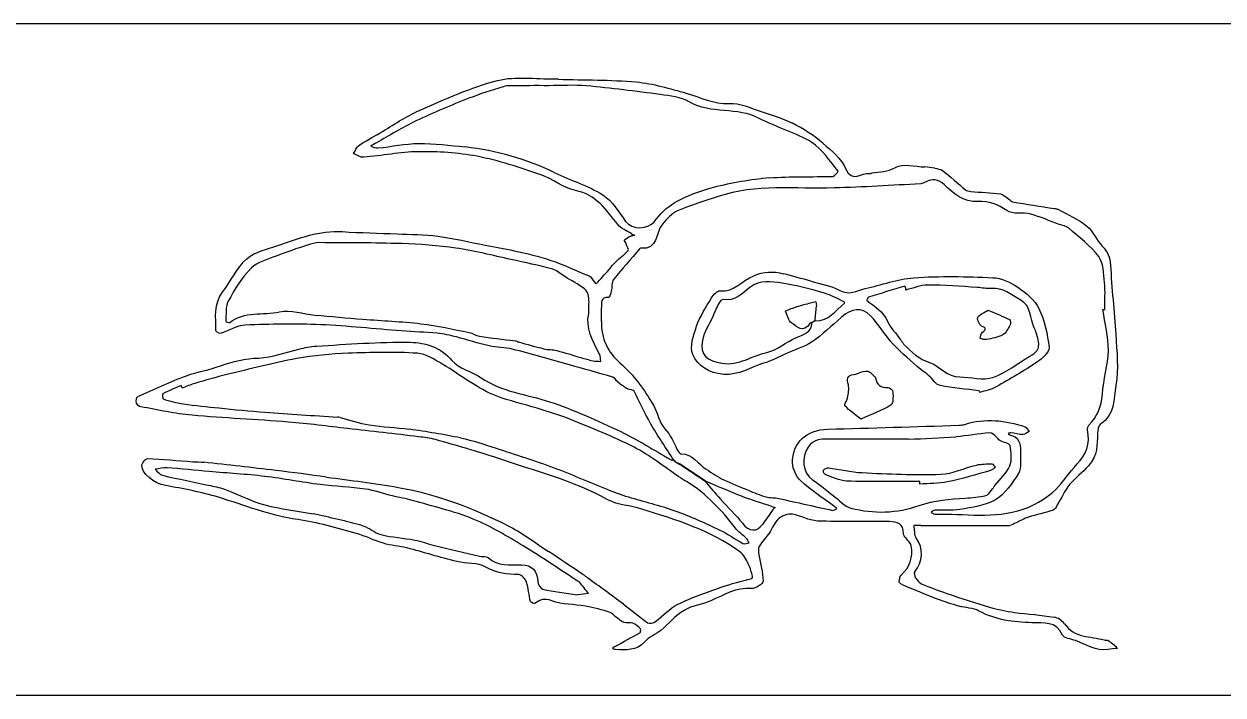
# Model space of a CAD drawing. Extents: x 0 to 482, y -61 to 277.
# Drawn here: x 76.8 to 153.6, y 94 to 137 of the extents above; entities that cross this region are included whole.
import ezdxf

# ---------------------------------------------------------------- set-up
doc = ezdxf.new("R2010")
doc.units = 0
doc.layers.add('weight - sanic', color=7, linetype='CONTINUOUS', lineweight=25, true_color=0x000000)

msp = doc.modelspace()

# ---------------------------------------------------------------- linework, layer by layer
at = {"layer": 'weight - sanic'}
for p, q in [((237.5, 136.973), (2, 136.973)), ((2, 94), (237.5, 94))]:
    msp.add_line(p, q, dxfattribs=at)
at = {"layer": 'weight - sanic', "color": 5, "true_color": 0x0000ff}
for p, q in [((145.904, 118.679), (146.017, 118.695)), ((127.465, 117.994), (127.273, 117.846)), ((86.935, 113.652), (86.862, 113.824)), ((118.528, 108.902), (118.799, 108.764)), ((118.817, 108.785), (118.545, 108.919)), ((120.443, 107.701), (118.817, 108.785))]:
    msp.add_line(p, q, dxfattribs=at)
at = {"layer": 'weight - sanic', "color": 5, "true_color": 0x0000ff, "flags": 128}
for points in [[(110.417, 133.022), (110.416, 133.022)], [(133.284, 119.934), (133.283, 119.935)], [(112.974, 118.412), (112.974, 118.414)], [(138.548, 118.646), (138.547, 118.646)], [(145.902, 118.678), (145.904, 118.679)], [(127.27, 117.85), (127.269, 117.85)], [(127.464, 117.994), (127.465, 117.994)], [(86.936, 113.654), (86.935, 113.652)], [(137.974, 113.485), (137.975, 113.483)], [(130.393, 111.667), (130.393, 111.668)], [(130.915, 110.386), (130.915, 110.385)], [(118.411, 109.055), (118.409, 109.051)], [(134.17, 107.507), (134.167, 107.677), (134.167, 107.678)], [(112.256, 100.41), (112.255, 100.409)]]:
    msp.add_lwpolyline(points, dxfattribs=at)
at = {"layer": 'weight - sanic', "color": 5, "true_color": 0x0000ff}
for centre, radius, start, end in [((107.906, 131.586), 1.433, 89.83472, 107.23566), ((109.581, -253.132), 386.155, 89.87608, 90.24783), ((110.175, 126.39), 7.091, 83.12224, 85.03168), ((103.535, 33.781), 99.661, 81.91928, 84.65437), ((121.207, 121.186), 10.588, 50.30325, 62.98834), ((107.844, 114.696), 16.94, 120.02283, 121.42199), ((103.115, 111.566), 17.639, 64.19914, 83.66516), ((134.27, 123.895), 3.93, 77.38286, 86.61718), ((126.677, 103.824), 23.388, 95.22197, 104.16788), ((123.541, 116.251), 10.572, 104.17561, 118.59052), ((138.025, 122.757), 2.844, 52.74259, 92.4943), ((181.142, 374.357), 252.133, 260.63562, 261.25066), ((116.924, 121.016), 2.686, 117.71239, 128.47101), ((116.216, 124.587), 1.168, 242.97505, 255.06322), ((105.085, 90.618), 33.75, 107.47638, 111.0656), ((116.312, 122.518), 0.0994, 109.02126, 147.55907), ((107.236, 115.744), 7.72, 36.43982, 40.64436), ((-17.282, 238.173), 176.004, 317.96712, 318.36781), ((98.103, 17.778), 106.761, 74.18382, 75.16869), ((176.049, -28.262), 154.493, 106.09598, 107.00086), ((163.871, 128.508), 31.768, 195.20755, 195.65746), ((133.451, 112.965), 13.605, 153.1538, 157.15318), ((131.963, 99.995), 19.694, 104.07992, 106.75599), ((128.711, 112.723), 6.557, 100.51706, 103.57964), ((129.236, 119.121), 0.111, 337.59535, 31.67558), ((114.239, 318.792), 201.338, 264.6402, 265.51641), ((100.629, 118.365), 13.161, 358.08297, 1.91703), ((131.084, 104.904), 14.751, 108.98556, 111.98536), ((97.964, 121.314), 29.687, 353.57737, 355.28886), ((93.695, 63.568), 54.184, 87.77481, 92.88403), ((144.385, 87.412), 34.92, 118.94122, 119.34968), ((102.381, 109.084), 8.127, 74.8624, 83.79279), ((121.806, 163.374), 48.631, 254.08266, 256.07227), ((115.436, 125.341), 10.175, 253.04529, 257.46759), ((100.551, 71.515), 44.331, 104.05026, 106.80496), ((73.005, -26.015), 146.374, 73.52688, 74.6597), ((118.759, 119.019), 6.332, 231.75054, 238.67295), ((145.361, 115.143), 7.571, 192.65026, 193.57662), ((94.003, 163.134), 50.97, 262.11415, 264.68434), ((100.895, 220.758), 108.996, 263.88311, 265.44981), ((130.953, 666.146), 555.391, 266.00379, 266.48263), ((96.777, 110.942), 0.865, 72.08047, 83.21311), ((0.979, -741.267), 857.784, 83.231744, 83.537676), ((94.833, 61.695), 49.767, 78.4923, 82.32628), ((100.91, 1169.239), 1058.565, 271.480722, 271.936845), ((136.671, 112.642), 1.363, 270.70443, 286.32603), ((131.783, 174.694), 64.325, 271.48773, 274.18329), ((118.486, 109.801), 0.769, 248.19023, 263.07601), ((127.486, 117.95), 12.708, 224.42561, 225.28719), ((34.143, -392.111), 503.933, 83.30063, 83.82902), ((71.108, -70.453), 180.161, 82.00153, 83.04264), ((100.399, 90.997), 25.48, 44.64154, 45.07126), ((-1132.703, -1770.249), 2257.641, 56.285141, 56.334724), ((139.432, 141.395), 39.301, 238.2072, 239.12627), ((172.883, 152.067), 68.718, 220.23539, 221.49221), ((120.796, 123.591), 17.714, 247.76308, 252.61971), ((136.519, 116.848), 10.249, 273.12561, 280.60604), ((134.187, 110.798), 5.873, 321.30456, 324.99667), ((132.449, 130.087), 25.24, 252.09135, 252.59319), ((125.777, 105.033), 1.309, 132.16024, 140.45026), ((580.733, 2140.994), 2084.793, 257.377379, 257.474172), ((124.913, 101.351), 6.051, 49.25567, 51.91247), ((85.495, 57.354), 49.232, 74.67332, 78.48458), ((159.834, 80.083), 43.525, 143.67297, 145.189), ((134.465, 71.361), 33.492, 90.38658, 91.15954), ((135.857, 1041.742), 936.892, 269.901085, 270.248993), ((132.59, 103.03), 1.692, 317.96877, 37.32365), ((152.792, 306.104), 208.54, 256.21061, 257.02264), ((-35.013, -118.206), 264.873, 56.13316, 56.70614), ((107.717, 94.935), 8.36, 51.80374, 54.33012), ((-43.567, -114.331), 266.577, 53.45009, 54.06273), ((112.072, 100.832), 0.493, 49.90406, 65.59599), ((55.571, 55.235), 73.089, 38.26186, 38.97816), ((163.992, 174.245), 79.448, 247.07864, 248.77232), ((142.844, 121.186), 21.813, 246.88705, 251.43991), ((249.835, -1023.303), 1132.103, 96.944267, 96.980183), ((141.975, 117.878), 18.934, 249.11716, 253.79037), ((157.717, 163.173), 66.354, 250.80519, 253.29528), ((141.673, 110.357), 11.157, 254.24927, 262.64634), ((142.55, 97.908), 1.104, 36.70723, 78.50909), ((72.698, 175.001), 88.468, 298.30865, 299.48516), ((115.683, 95.45), 1.957, 121.80024, 127.94122), ((159.939, -4.962), 102.789, 97.31964, 97.67837), ((137.134, 85.686), 14.901, 49.33726, 52.44238)]:
    msp.add_arc(centre, radius, start, end, dxfattribs=at)
for points in [[(107.132, 133.353), (108.283, 133.65), (109.565, 133.439), (110.789, 133.454)], [(102.132, 131.441), (103.769, 132.153), (105.414, 132.91), (107.132, 133.353)], [(107.482, 132.955), (106.749, 132.716), (106.007, 132.499), (105.293, 132.214)], [(112.82, 133.009), (112.025, 133.081), (111.219, 133.022), (110.417, 133.022)], [(111.024, 133.43), (112.687, 133.381), (114.357, 133.411), (116.01, 133.259)], [(116.01, 133.259), (117.092, 133.16), (118.163, 132.839), (119.217, 132.541)], [(105.293, 132.214), (104.15, 131.76), (103.009, 131.294), (101.9, 130.765)], [(119.408, 131.979), (118.873, 132.289), (118.179, 132.365), (117.544, 132.453)], [(119.217, 132.541), (120.127, 132.283), (120.953, 131.831), (121.977, 131.89)], [(99.608, 130.003), (100.446, 130.49), (101.248, 131.057), (102.132, 131.441)], [(123.89, 130.926), (122.479, 131.677), (120.81, 131.168), (119.408, 131.979)], [(121.977, 131.89), (122.641, 131.928), (123.336, 131.58), (124.005, 131.365)], [(124.005, 131.365), (124.686, 131.147), (125.384, 130.944), (126.016, 130.619)], [(101.9, 130.765), (101.03, 130.351), (100.21, 129.835), (99.368, 129.363)], [(127.252, 129.385), (126.21, 130.026), (124.977, 130.347), (123.89, 130.926)], [(98.232, 129.176), (98.672, 129.479), (99.145, 129.734), (99.608, 130.003)], [(97.911, 128.671), (98.015, 128.843), (98.081, 129.073), (98.232, 129.176)], [(99.012, 129.151), (99.163, 129.11), (99.32, 129.021), (99.466, 129.035)], [(99.466, 129.035), (100.339, 129.124), (101.209, 129.314), (102.082, 129.321)], [(102.082, 129.321), (103.074, 129.329), (104.071, 129.208), (105.061, 129.097)], [(128.948, 127.54), (128.403, 128.178), (127.938, 128.963), (127.252, 129.385)], [(127.97, 129.333), (128.525, 128.868), (129.146, 128.349), (129.42, 127.717)], [(98.557, 128.435), (98.35, 128.417), (98.127, 128.588), (97.911, 128.671)], [(102.052, 128.79), (100.887, 128.776), (99.724, 128.537), (98.557, 128.435)], [(105.824, 128.498), (104.592, 128.736), (103.311, 128.805), (102.052, 128.79)], [(109.891, 127.322), (108.556, 127.778), (107.205, 128.232), (105.824, 128.498)], [(128.605, 127.213), (128.728, 127.218), (128.956, 127.53), (128.948, 127.54)], [(129.42, 127.717), (129.85, 126.721), (130.462, 127.518), (130.957, 127.388)], [(131.112, 127.444), (131.617, 127.52), (132.091, 127.495), (132.613, 127.788)], [(132.613, 127.788), (133.096, 128.06), (133.861, 127.837), (134.502, 127.818)], [(135.129, 127.73), (135.301, 127.697), (135.507, 127.69), (135.634, 127.589)], [(135.634, 127.589), (136.134, 127.194), (136.605, 126.763), (137.098, 126.358)], [(112.11, 126.314), (111.334, 126.472), (110.658, 127.06), (109.891, 127.322)], [(110.792, 127.446), (111.813, 126.955), (112.926, 126.621), (113.874, 126.023)], [(128.683, 126.47), (126.199, 126.399), (123.686, 126.739), (121.257, 125.923)], [(124.548, 127.115), (125.893, 127.23), (127.253, 127.169), (128.605, 127.213)], [(134.232, 126.739), (132.383, 126.642), (130.533, 126.522), (128.683, 126.47)], [(130.957, 127.388), (131, 127.376), (131.058, 127.436), (131.112, 127.444)], [(134.544, 126.852), (134.444, 126.804), (134.337, 126.745), (134.232, 126.739)], [(135.748, 126.668), (135.346, 127.057), (134.989, 127.068), (134.544, 126.852)], [(114.833, 124.125), (114.089, 125.065), (113.448, 126.04), (112.11, 126.314)], [(113.874, 126.023), (114.479, 125.641), (114.883, 124.921), (115.331, 124.319)], [(137.901, 125.599), (136.955, 125.568), (136.336, 126.099), (135.748, 126.668)], [(137.098, 126.358), (137.184, 126.288), (137.32, 126.258), (137.437, 126.248)], [(137.437, 126.248), (138.072, 126.193), (138.712, 126.172), (139.342, 126.088)], [(139.342, 126.088), (139.534, 126.063), (139.705, 125.873), (139.883, 125.755)], [(117.159, 124.312), (117.526, 124.782), (117.968, 125.256), (118.482, 125.534)], [(121.257, 125.923), (120.387, 125.631), (119.501, 125.372), (118.663, 125.006)], [(139.883, 125.755), (139.964, 125.701), (140.032, 125.599), (140.117, 125.584)], [(118.663, 125.006), (118.283, 124.84), (117.962, 124.482), (117.683, 124.153)], [(141.273, 124.795), (140.773, 124.926), (140.109, 124.751), (139.747, 125.021)], [(143.105, 124.132), (142.496, 124.357), (141.899, 124.631), (141.273, 124.795)], [(142.79, 125.158), (142.867, 125.146), (142.955, 125.152), (143.019, 125.115)], [(143.019, 125.115), (143.645, 124.766), (144.319, 124.475), (144.871, 124.032)], [(93.053, 122.786), (94.392, 123.254), (95.723, 123.766), (97.19, 123.674)], [(97.19, 123.674), (98.355, 123.601), (99.523, 123.58), (100.689, 123.529)], [(115.685, 123.547), (115.394, 123.732), (115.037, 123.868), (114.833, 124.125)], [(115.331, 124.319), (115.728, 123.784), (116.763, 123.806), (117.159, 124.312)], [(117.683, 124.153), (117.233, 123.622), (117.449, 122.494), (116.28, 122.612)], [(143.693, 123.908), (143.544, 124.037), (143.303, 124.058), (143.105, 124.132)], [(145.63, 122.085), (145.106, 122.785), (144.365, 123.326), (143.693, 123.908)], [(144.871, 124.032), (145.276, 123.706), (145.477, 123.138), (145.847, 122.753)], [(95.736, 122.969), (95.473, 122.97), (95.202, 122.893), (94.949, 122.81)], [(100.977, 122.906), (99.231, 122.966), (97.484, 122.964), (95.736, 122.969)], [(100.689, 123.529), (101.563, 123.491), (102.443, 123.497), (103.307, 123.382)], [(104.456, 122.62), (103.307, 122.788), (102.14, 122.867), (100.977, 122.906)], [(103.307, 123.382), (104.321, 123.248), (105.32, 123.003), (106.327, 122.809)], [(115.369, 122.885), (115.337, 122.97), (115.239, 123.107), (115.253, 123.119)], [(115.495, 122.467), (115.546, 122.522), (115.421, 122.744), (115.369, 122.885)], [(115.675, 123.394), (115.746, 123.432), (115.834, 123.439), (115.915, 123.459)], [(91.073, 121.942), (91.579, 122.397), (92.371, 122.547), (93.053, 122.786)], [(92.954, 122.112), (92.4, 121.893), (91.747, 121.737), (91.353, 121.34)], [(107.986, 121.895), (106.812, 122.15), (105.643, 122.447), (104.456, 122.62)], [(106.327, 122.809), (106.949, 122.688), (107.577, 122.593), (108.194, 122.451)], [(108.194, 122.451), (108.984, 122.269), (109.78, 122.094), (110.546, 121.836)], [(116.228, 122.572), (115.667, 121.921), (115.084, 121.287), (114.559, 120.609)], [(114.701, 121.751), (114.96, 121.997), (115.256, 122.205), (115.495, 122.467)], [(145.847, 122.753), (146.195, 122.391), (146.367, 122.047), (146.389, 121.524)], [(89.511, 119.789), (90.047, 120.5), (90.429, 121.363), (91.073, 121.942)], [(91.353, 121.34), (90.756, 120.737), (90.289, 119.98), (89.881, 119.227)], [(110.661, 121.27), (109.779, 121.511), (108.881, 121.701), (107.986, 121.895)], [(110.546, 121.836), (111.343, 121.567), (112.107, 121.203), (112.885, 120.88)], [(114.267, 121.246), (114.414, 121.413), (114.54, 121.6), (114.701, 121.751)], [(146.004, 120.42), (145.946, 120.99), (145.942, 121.668), (145.63, 122.085)], [(146.389, 121.524), (146.454, 120.04), (146.637, 118.562), (146.722, 117.078)], [(111.427, 120.798), (111.171, 120.955), (110.939, 121.194), (110.661, 121.27)], [(112.691, 120.022), (112.29, 120.307), (111.849, 120.54), (111.427, 120.798)], [(112.885, 120.88), (112.957, 120.849), (113.044, 120.826), (113.093, 120.772)], [(114.559, 120.609), (114.421, 120.431), (114.472, 120.112), (114.412, 119.864)], [(121.371, 119.883), (122.295, 119.785), (122.803, 120.559), (123.533, 120.855)], [(125.355, 120.373), (124.666, 120.48), (123.94, 120.593), (123.289, 120.101)], [(123.533, 120.855), (124.18, 121.118), (124.784, 121.157), (125.431, 120.982)], [(130.665, 120.028), (131.708, 120.259), (132.738, 120.645), (133.79, 120.72)], [(133.79, 120.72), (135.469, 120.838), (137.164, 120.805), (138.846, 120.727)], [(138.846, 120.727), (139.395, 120.702), (139.987, 120.427), (140.454, 120.11)], [(112.962, 119.526), (112.937, 119.704), (112.831, 119.922), (112.691, 120.022)], [(114.412, 119.864), (114.376, 119.717), (114.291, 119.457), (114.234, 119.459)], [(120.829, 119.425), (120.949, 119.624), (121.205, 119.9), (121.371, 119.883)], [(123.289, 120.101), (122.785, 119.721), (122.336, 119.178), (121.576, 119.323)], [(128.075, 119.732), (127.179, 119.984), (126.273, 120.231), (125.355, 120.373)], [(127.201, 120.497), (127.821, 120.319), (128.492, 120.224), (129.041, 119.915)], [(129.041, 119.915), (129.666, 119.564), (130.136, 119.91), (130.665, 120.028)], [(134.67, 120.255), (134.208, 120.254), (133.746, 120.047), (133.284, 119.934)], [(137.854, 120.103), (136.793, 120.164), (135.731, 120.259), (134.67, 120.255)], [(138.752, 120.03), (138.459, 119.998), (138.154, 120.086), (137.854, 120.103)], [(140.601, 119.304), (140.005, 119.629), (139.512, 120.116), (138.752, 120.03)], [(140.454, 120.11), (140.977, 119.755), (141.538, 119.298), (141.801, 118.75)], [(146.017, 118.695), (146.017, 119.27), (146.062, 119.851), (146.004, 120.42)], [(89.089, 117.327), (89.091, 118.169), (88.941, 119.031), (89.511, 119.789)], [(89.881, 119.227), (89.687, 118.869), (89.755, 118.369), (89.721, 117.932)], [(112.974, 118.414), (112.974, 118.895), (113.005, 119.215), (112.962, 119.526)], [(114.234, 119.459), (113.719, 119.474), (113.774, 119.135), (113.782, 118.806)], [(119.874, 117.614), (120.096, 118.252), (120.478, 118.84), (120.829, 119.425)], [(121.576, 119.323), (121.503, 119.337), (121.363, 119.204), (121.312, 119.108)], [(127.487, 117.971), (128.345, 117.935), (128.774, 118.621), (129.338, 119.079)], [(127.515, 119.17), (127.527, 119.072), (127.557, 118.973), (127.551, 118.876)], [(129.33, 119.179), (128.914, 119.37), (128.51, 119.608), (128.075, 119.732)], [(130.878, 119.48), (130.823, 119.463), (130.764, 119.264), (130.777, 119.255)], [(130.777, 119.255), (131.311, 118.902), (131.819, 118.552), (132.109, 117.926)], [(141.501, 117.525), (141.205, 118.114), (141.358, 118.89), (140.601, 119.304)], [(89.974, 117.866), (90.923, 118.601), (92.102, 118.303), (93.159, 118.537)], [(93.159, 118.537), (93.867, 118.695), (94.67, 118.406), (95.432, 118.334)], [(113.656, 115.827), (113.215, 116.692), (112.745, 117.547), (112.974, 118.412)], [(125.967, 117.82), (125.757, 117.969), (125.692, 118.321), (125.562, 118.582)], [(131.002, 118.3), (130.463, 118.853), (129.79, 118.755), (129.152, 118.194)], [(132.471, 116.47), (131.94, 117.042), (131.545, 117.743), (131.002, 118.3)], [(137.883, 118.186), (138.015, 118.385), (138.297, 118.485), (138.548, 118.646)], [(138.547, 118.646), (139.06, 118.424), (139.497, 118.248), (139.917, 118.038)], [(141.801, 118.75), (142.169, 117.983), (142.36, 117.099), (142.447, 116.247)], [(146.248, 116.064), (146.261, 116.934), (146.027, 117.807), (145.902, 118.678)], [(90.969, 117.683), (90.427, 117.657), (89.903, 117.322), (89.362, 117.154)], [(89.721, 117.932), (89.719, 117.914), (89.93, 117.832), (89.974, 117.866)], [(100.98, 117.313), (99.253, 117.446), (97.528, 117.64), (95.799, 117.711)], [(98.5, 118.069), (99.741, 117.971), (100.988, 117.925), (102.222, 117.777)], [(102.222, 117.777), (103.261, 117.652), (104.287, 117.422), (105.315, 117.22)], [(113.782, 117.925), (113.736, 116.843), (114.219, 115.924), (114.962, 115.269)], [(119.631, 115.807), (119.416, 116.281), (119.673, 117.038), (119.874, 117.614)], [(120.913, 118.247), (120.683, 117.735), (120.354, 117.242), (120.248, 116.705)], [(127.118, 117.792), (126.722, 117.131), (126.297, 117.587), (125.967, 117.82)], [(126.242, 116.884), (126.711, 117.095), (127.238, 117.194), (127.27, 117.85)], [(127.273, 117.846), (127.22, 117.829), (127.139, 117.828), (127.118, 117.792)], [(129.152, 118.194), (128.529, 117.645), (127.922, 117.064), (127.24, 116.597)], [(132.109, 117.926), (132.307, 117.498), (132.66, 117.144), (132.943, 116.755)], [(138.122, 117.628), (137.977, 117.694), (137.818, 118.086), (137.883, 118.186)], [(138.168, 117.219), (138.419, 117.412), (138.456, 117.477), (138.122, 117.628)], [(139.963, 117.706), (139.831, 117.472), (139.696, 117.184), (139.482, 117.065)], [(139.917, 118.038), (139.977, 118.008), (140.009, 117.787), (139.963, 117.706)], [(141.77, 116.623), (141.707, 116.93), (141.64, 117.249), (141.501, 117.525)], [(89.362, 117.154), (89.292, 117.132), (89.089, 117.265), (89.089, 117.327)], [(103.259, 117.163), (102.501, 117.235), (101.739, 117.255), (100.98, 117.313)], [(106.587, 116.358), (105.885, 116.517), (105.201, 116.751), (104.503, 116.929)], [(105.315, 117.22), (105.539, 117.176), (105.74, 117.007), (105.963, 116.974)], [(105.963, 116.974), (106.721, 116.86), (107.486, 116.782), (108.247, 116.686)], [(124.384, 115.944), (125.04, 116.096), (125.607, 116.598), (126.242, 116.884)], [(132.943, 116.755), (133.015, 116.657), (133.071, 116.542), (133.156, 116.457)], [(138.038, 116.827), (138.079, 116.961), (138.078, 117.15), (138.168, 117.219)], [(138.433, 116.762), (138.311, 116.736), (138.17, 116.802), (138.038, 116.827)], [(139.482, 117.065), (139.17, 116.893), (138.79, 116.837), (138.433, 116.762)], [(146.722, 117.078), (146.783, 115.993), (146.922, 114.875), (146.729, 113.826)], [(91.835, 115.582), (92.698, 115.614), (93.548, 115.957), (94.407, 116.152)], [(94.407, 116.152), (94.775, 116.236), (95.148, 116.33), (95.523, 116.35)], [(95.523, 116.35), (97.528, 116.455), (99.536, 116.631), (101.538, 116.587)], [(101.991, 115.886), (100.521, 115.979), (99.038, 115.944), (97.564, 115.884)], [(101.538, 116.587), (102.492, 116.566), (103.468, 116.306), (104.203, 115.422)], [(108.073, 116.151), (107.592, 116.273), (107.073, 116.247), (106.587, 116.358)], [(111.729, 115.144), (110.512, 115.484), (109.298, 115.842), (108.073, 116.151)], [(108.247, 116.686), (108.323, 116.676), (108.393, 116.629), (108.469, 116.608)], [(110.1, 116.173), (110.37, 116.109), (110.658, 116.125), (110.926, 116.058)], [(110.926, 116.058), (111.445, 115.926), (111.954, 115.758), (112.469, 115.609)], [(120.248, 116.705), (120.065, 115.777), (120.564, 115.38), (121.505, 115.244)], [(127.24, 116.597), (126.761, 116.27), (126.166, 116.112), (125.625, 115.876)], [(134.236, 114.841), (133.64, 115.376), (133.014, 115.884), (132.471, 116.47)], [(133.156, 116.457), (133.644, 115.969), (134.111, 115.517), (134.828, 115.28)], [(141.229, 115.701), (141.625, 115.917), (141.864, 116.166), (141.77, 116.623)], [(142.447, 116.247), (142.476, 115.961), (142.004, 115.542), (141.672, 115.317)], [(145.864, 113.258), (145.929, 114.198), (146.235, 115.127), (146.248, 116.064)], [(89.38, 115.078), (90.18, 115.368), (90.966, 115.549), (91.835, 115.582)], [(94.26, 115.544), (92.758, 115.267), (91.276, 114.878), (89.789, 114.52)], [(97.564, 115.884), (96.459, 115.838), (95.346, 115.743), (94.26, 115.544)], [(103.619, 115.175), (103.101, 115.467), (102.548, 115.85), (101.991, 115.886)], [(104.203, 115.422), (104.638, 114.901), (105.475, 114.735), (106.07, 114.322)], [(113.228, 115.409), (113.398, 115.374), (113.574, 115.376), (113.748, 115.361)], [(113.748, 115.361), (113.719, 115.517), (113.725, 115.691), (113.656, 115.827)], [(114.962, 115.269), (115.857, 114.481), (116.528, 113.565), (117.108, 112.561)], [(121.613, 114.536), (120.644, 114.606), (119.96, 115.084), (119.631, 115.807)], [(121.505, 115.244), (122.587, 115.086), (123.426, 115.722), (124.384, 115.944)], [(124.165, 115.242), (123.324, 114.992), (122.596, 114.466), (121.613, 114.536)], [(125.625, 115.876), (125.139, 115.663), (124.67, 115.392), (124.165, 115.242)], [(134.828, 115.28), (135.476, 115.065), (135.928, 114.366), (136.73, 114.37)], [(138.853, 114.34), (139.701, 114.622), (140.425, 115.263), (141.229, 115.701)], [(141.672, 115.317), (140.829, 114.746), (139.946, 114.232), (139.057, 113.735)], [(84.081, 113.119), (85.113, 113.583), (86.144, 114.052), (87.203, 114.448)], [(87.203, 114.448), (87.908, 114.713), (88.672, 114.82), (89.38, 115.078)], [(105.361, 114.048), (104.769, 114.405), (104.22, 114.836), (103.619, 115.175)], [(129.595, 113.863), (129.501, 114.23), (129.514, 114.495), (129.933, 114.522)], [(129.933, 114.522), (130.337, 114.549), (130.754, 115.024), (131.155, 114.514)], [(131.155, 114.514), (131.21, 114.444), (131.317, 114.389), (131.33, 114.316)], [(134.736, 114.465), (134.579, 114.601), (134.391, 114.702), (134.236, 114.841)], [(135.466, 113.82), (135.189, 113.879), (134.984, 114.249), (134.736, 114.465)], [(86.862, 113.824), (86.471, 113.651), (86.074, 113.488), (85.695, 113.292)], [(87.735, 113.953), (87.463, 113.873), (87.202, 113.755), (86.936, 113.654)], [(107.037, 113.153), (106.449, 113.373), (105.904, 113.721), (105.361, 114.048)], [(106.07, 114.322), (107.403, 113.397), (108.989, 113.265), (110.465, 112.78)], [(114.839, 114.047), (114.72, 114.138), (114.639, 114.313), (114.512, 114.351)], [(129.538, 113.027), (129.585, 113.304), (129.662, 113.605), (129.595, 113.863)], [(131.33, 114.316), (131.41, 113.852), (131.686, 113.689), (132.137, 113.692)], [(132.137, 113.692), (132.246, 113.692), (132.449, 113.51), (132.451, 113.409)], [(137.975, 113.483), (137.137, 113.587), (136.289, 113.644), (135.466, 113.82)], [(136.73, 114.37), (137.443, 114.373), (138.22, 114.129), (138.853, 114.34)], [(139.057, 113.735), (138.737, 113.555), (138.355, 113.485), (138.002, 113.365)], [(146.729, 113.826), (146.573, 112.979), (146.685, 111.919), (145.729, 111.333)], [(84, 112.693), (83.97, 112.828), (84.001, 113.082), (84.081, 113.119)], [(85.695, 113.292), (85.65, 113.268), (85.671, 112.968), (85.708, 112.957)], [(85.708, 112.957), (86.136, 112.833), (86.569, 112.71), (87.009, 112.645)], [(109.659, 112.362), (108.786, 112.631), (107.891, 112.834), (107.037, 113.153)], [(115.873, 113.45), (115.82, 113.548), (115.593, 113.536), (115.467, 113.611)], [(116.926, 111.387), (116.54, 112.054), (116.24, 112.771), (115.873, 113.45)], [(129.373, 112.517), (129.316, 112.574), (129.508, 112.847), (129.538, 113.027)], [(132.451, 113.409), (132.457, 113.119), (132.482, 112.666), (132.32, 112.565)], [(144.996, 111.276), (145.54, 111.837), (145.809, 112.466), (145.864, 113.258)], [(84.284, 112.456), (84.173, 112.475), (84.022, 112.595), (84, 112.693)], [(87.568, 111.917), (86.466, 112.017), (85.376, 112.261), (84.284, 112.456)], [(111.754, 111.663), (111.074, 111.94), (110.362, 112.144), (109.659, 112.362)], [(110.465, 112.78), (112.023, 112.267), (113.528, 111.57), (115.014, 110.865)], [(117.108, 112.561), (117.388, 112.077), (117.478, 111.449), (117.839, 111.055)], [(130.393, 111.668), (130.033, 111.957), (129.675, 112.209), (129.373, 112.517)], [(132.32, 112.565), (131.765, 112.219), (131.133, 111.997), (130.393, 111.667)], [(93.73, 111.482), (91.678, 111.647), (89.618, 111.729), (87.568, 111.917)], [(97.522, 111.066), (96.259, 111.21), (94.997, 111.381), (93.73, 111.482)], [(97.043, 111.765), (97.66, 111.606), (98.269, 111.396), (98.896, 111.297)], [(115.87, 109.874), (114.543, 110.558), (113.14, 111.098), (111.754, 111.663)], [(118.409, 109.051), (117.911, 109.828), (117.386, 110.589), (116.926, 111.387)], [(137.054, 111.334), (138.361, 111.751), (139.645, 111.594), (140.915, 111.177)], [(98.896, 111.297), (99.75, 111.161), (100.622, 111.138), (101.479, 111.016)], [(115.014, 110.865), (116.11, 110.345), (117.14, 109.683), (118.201, 109.087)], [(117.839, 111.055), (118.211, 110.651), (118.403, 110.204), (118.615, 109.738)], [(126.021, 108.851), (125.995, 110.163), (126.942, 110.997), (128.264, 111.028)], [(138.657, 110.785), (137.929, 110.726), (137.205, 110.596), (136.476, 110.541)], [(139.071, 110.531), (138.94, 110.631), (138.788, 110.796), (138.657, 110.785)], [(140.008, 110.794), (139.952, 110.801), (139.889, 110.763), (139.829, 110.745)], [(139.829, 110.745), (139.856, 110.716), (139.879, 110.666), (139.91, 110.661)], [(139.91, 110.661), (140.515, 110.559), (140.642, 110.12), (140.626, 109.61)], [(140.775, 110.68), (140.519, 110.681), (140.265, 110.759), (140.008, 110.794)], [(141.166, 110.875), (141.036, 110.806), (140.905, 110.679), (140.775, 110.68)], [(140.915, 111.177), (141.02, 111.142), (141.083, 110.979), (141.166, 110.875)], [(144.054, 108.573), (144.606, 109.166), (145.074, 109.769), (144.945, 110.652)], [(144.945, 110.652), (144.915, 110.859), (144.883, 111.159), (144.996, 111.276)], [(145.562, 110.755), (145.515, 110.023), (145.588, 109.348), (144.98, 108.675)], [(145.729, 111.333), (145.601, 111.255), (145.575, 110.956), (145.562, 110.755)], [(103.159, 110.357), (102.808, 110.458), (102.436, 110.495), (102.072, 110.539)], [(107.136, 109.162), (105.828, 109.611), (104.489, 109.975), (103.159, 110.357)], [(104.762, 110.462), (105.533, 110.299), (106.288, 110.048), (107.041, 109.805)], [(118.726, 107.99), (117.777, 108.623), (116.877, 109.354), (115.87, 109.874)], [(127.017, 109.87), (126.564, 109.237), (126.644, 108.231), (127.309, 107.788)], [(128.309, 110.391), (127.793, 110.403), (127.381, 110.379), (127.017, 109.87)], [(130.915, 110.385), (130.046, 110.385), (129.177, 110.37), (128.309, 110.391)], [(133.453, 110.391), (132.607, 110.367), (131.761, 110.386), (130.915, 110.386)], [(139.302, 110.296), (139.209, 110.346), (139.157, 110.465), (139.071, 110.531)], [(139.949, 109.978), (139.921, 110.12), (139.52, 110.178), (139.302, 110.296)], [(139.938, 108.68), (140.095, 109.055), (140.033, 109.557), (139.949, 109.978)], [(84.353, 108.749), (84.377, 108.903), (84.585, 109.154), (84.7, 109.149)], [(84.7, 109.149), (85.67, 109.107), (86.638, 109.014), (87.606, 108.94)], [(107.041, 109.805), (108.262, 109.41), (109.485, 109.019), (110.688, 108.573)], [(114.189, 106.505), (111.962, 107.739), (109.511, 108.346), (107.136, 109.162)], [(118.615, 109.738), (118.668, 109.622), (118.786, 109.448), (118.873, 109.449)], [(118.873, 109.449), (119.63, 109.457), (119.958, 108.792), (120.493, 108.458)], [(140.626, 109.61), (140.61, 109.131), (140.701, 108.566), (140.483, 108.192)], [(85.871, 107.412), (85.133, 107.538), (84.268, 108.197), (84.353, 108.749)], [(85.957, 108.552), (85.709, 108.57), (85.454, 108.489), (85.202, 108.453)], [(85.202, 108.453), (85.355, 108.321), (85.489, 108.111), (85.664, 108.07)], [(88.665, 108.31), (87.763, 108.389), (86.861, 108.489), (85.957, 108.552)], [(87.606, 108.94), (87.842, 108.921), (88.079, 108.928), (88.313, 108.902)], [(92.223, 108), (91.042, 108.14), (89.851, 108.206), (88.665, 108.31)], [(110.688, 108.573), (111.836, 108.148), (112.955, 107.65), (114.092, 107.195)], [(120.493, 108.458), (120.867, 108.225), (121.232, 107.972), (121.626, 107.779)], [(126.547, 107.722), (126.26, 107.985), (126.029, 108.465), (126.021, 108.851)], [(128.084, 108.134), (128.029, 108.155), (127.972, 108.361), (128.008, 108.404)], [(128.008, 108.404), (128.077, 108.486), (128.219, 108.567), (128.319, 108.554)], [(128.319, 108.554), (129.043, 108.458), (129.762, 108.275), (130.488, 108.24)], [(135.51, 108.136), (136.281, 108.163), (137.037, 108.543), (137.808, 108.728)], [(138.701, 108.373), (137.785, 108.119), (136.872, 107.842), (135.943, 107.651)], [(137.808, 108.728), (138.125, 108.804), (138.464, 108.803), (138.793, 108.804)], [(139.012, 108.598), (138.909, 108.521), (138.817, 108.406), (138.701, 108.373)], [(138.793, 108.804), (138.865, 108.804), (138.939, 108.67), (139.012, 108.598)], [(138.997, 107.429), (139.321, 107.842), (139.743, 108.214), (139.938, 108.68)], [(142.686, 106.988), (143.217, 107.425), (143.578, 108.061), (144.054, 108.573)], [(144.98, 108.675), (144.593, 108.245), (144.125, 107.909), (143.766, 107.471)], [(85.664, 108.07), (86.688, 107.828), (87.723, 107.63), (88.751, 107.408)], [(95.773, 107.473), (94.586, 107.625), (93.41, 107.859), (92.223, 108)], [(96.177, 107.955), (97.71, 107.743), (99.248, 107.562), (100.771, 107.296)], [(122.359, 104.685), (121.49, 105.85), (120.493, 106.874), (119.265, 107.662)], [(122.819, 106.703), (122.018, 107.014), (121.234, 107.367), (120.443, 107.701)], [(121.626, 107.779), (122.132, 107.53), (122.66, 107.328), (123.183, 107.115)], [(128.646, 106.114), (127.941, 106.644), (127.194, 107.128), (126.547, 107.722)], [(127.309, 107.788), (127.766, 107.484), (128.184, 107.121), (128.621, 106.787)], [(129.484, 107.699), (129.012, 107.715), (128.546, 107.968), (128.084, 108.134)], [(134.167, 107.678), (132.606, 107.678), (131.044, 107.645), (129.484, 107.699)], [(130.488, 108.24), (132.16, 108.159), (133.839, 108.075), (135.51, 108.136)], [(135.943, 107.651), (135.366, 107.532), (134.762, 107.55), (134.17, 107.507)], [(140.483, 108.192), (140.108, 107.55), (139.625, 106.869), (139.01, 106.501)], [(89.25, 106.664), (88.148, 106.996), (87.007, 107.219), (85.871, 107.412)], [(88.751, 107.408), (89.089, 107.335), (89.431, 107.265), (89.751, 107.143)], [(89.751, 107.143), (90.578, 106.83), (91.371, 106.406), (92.219, 106.177)], [(98.664, 107.189), (97.706, 107.325), (96.733, 107.351), (95.773, 107.473)], [(100.401, 106.747), (99.82, 106.891), (99.252, 107.106), (98.664, 107.189)], [(101.666, 106.462), (101.252, 106.582), (100.821, 106.644), (100.401, 106.747)], [(100.771, 107.296), (103.233, 106.866), (105.549, 105.972), (107.772, 104.859)], [(123.183, 107.115), (123.556, 106.964), (123.929, 106.805), (124.314, 106.696)], [(128.621, 106.787), (128.995, 106.503), (129.335, 106.074), (129.754, 105.968)], [(138.405, 106.774), (138.546, 106.803), (138.656, 106.998), (138.771, 107.126)], [(140.786, 105.899), (141.467, 106.133), (142.129, 106.529), (142.686, 106.988)], [(143.766, 107.471), (143.45, 107.085), (143.24, 106.612), (142.977, 106.181)], [(94.326, 105.238), (92.554, 105.474), (90.933, 106.157), (89.25, 106.664)], [(92.219, 106.177), (93.232, 105.904), (94.292, 105.809), (95.323, 105.595)], [(105.574, 105.266), (104.316, 105.774), (102.975, 106.083), (101.666, 106.462)], [(116.366, 105.91), (115.648, 106.14), (114.827, 106.15), (114.189, 106.505)], [(115.504, 106.686), (116.495, 106.384), (117.51, 106.154), (118.483, 105.804)], [(121.41, 106.541), (121.877, 106.023), (122.397, 105.548), (122.817, 104.996)], [(124.688, 106.07), (124.064, 106.279), (123.431, 106.465), (122.819, 106.703)], [(124.314, 106.696), (124.58, 106.62), (124.874, 106.649), (125.147, 106.589)], [(129.754, 105.968), (131.213, 105.6), (132.724, 105.632), (134.127, 106.131)], [(134.127, 106.131), (135.109, 106.48), (136.08, 106.542), (137.078, 106.614)], [(139.01, 106.501), (138.359, 106.11), (137.508, 106.021), (136.73, 105.884)], [(142.977, 106.181), (142.9, 106.054), (142.822, 105.872), (142.707, 105.834)], [(98.096, 104.345), (96.848, 104.681), (95.6, 105.068), (94.326, 105.238)], [(108.778, 103.544), (107.74, 104.17), (106.692, 104.815), (105.574, 105.266)], [(122.644, 103.18), (120.76, 104.559), (118.548, 105.209), (116.366, 105.91)], [(118.483, 105.804), (119.464, 105.451), (120.418, 105.01), (121.362, 104.564)], [(125.125, 105.283), (124.865, 105.058), (124.741, 104.681), (124.536, 104.385)], [(126.011, 105.58), (125.728, 105.619), (125.347, 105.476), (125.125, 105.283)], [(127.6, 105.144), (127.066, 105.166), (126.551, 105.504), (126.011, 105.58)], [(128.584, 105.823), (128.665, 105.805), (128.769, 105.896), (128.862, 105.936)], [(135.141, 105.835), (135.059, 105.832), (134.979, 105.753), (134.898, 105.709)], [(134.898, 105.709), (134.977, 105.666), (135.059, 105.586), (135.137, 105.587)], [(135.137, 105.587), (137.025, 105.627), (138.946, 105.269), (140.786, 105.899)], [(136.73, 105.884), (136.214, 105.793), (135.671, 105.856), (135.141, 105.835)], [(141.12, 105.39), (140.851, 105.305), (140.603, 105.151), (140.345, 105.031)], [(142.707, 105.834), (142.184, 105.665), (141.644, 105.554), (141.12, 105.39)], [(98.508, 104.835), (98.909, 104.723), (99.244, 104.366), (99.645, 104.269)], [(107.772, 104.859), (108.692, 104.399), (109.52, 103.757), (110.385, 103.192)], [(121.362, 104.564), (121.877, 104.321), (122.342, 103.976), (122.844, 103.705)], [(123.077, 104.023), (122.843, 104.25), (122.55, 104.428), (122.359, 104.685)], [(122.817, 104.996), (123.212, 104.475), (123.743, 104.41), (124.098, 104.93)], [(132.238, 105.104), (130.692, 105.129), (129.144, 105.078), (127.6, 105.144)], [(133.121, 104.345), (133.153, 104.989), (132.702, 105.096), (132.238, 105.104)], [(133.787, 104.845), (133.831, 104.578), (133.789, 104.245), (133.935, 104.055)], [(140.345, 105.031), (140.208, 104.968), (140.068, 104.859), (139.928, 104.859)], [(99.816, 103.714), (99.232, 103.887), (98.683, 104.187), (98.096, 104.345)], [(99.645, 104.269), (100.359, 104.097), (101.104, 104.058), (101.829, 103.925)], [(101.321, 103.417), (100.827, 103.544), (100.305, 103.57), (99.816, 103.714)], [(101.829, 103.925), (102.255, 103.846), (102.663, 103.679), (103.085, 103.575)], [(122.844, 103.705), (122.941, 103.652), (123.104, 103.726), (123.237, 103.74)], [(123.237, 103.74), (123.184, 103.836), (123.151, 103.95), (123.077, 104.023)], [(124.536, 104.385), (124.331, 104.088), (124.072, 103.826), (123.892, 103.516)], [(133.288, 104.038), (133.22, 104.135), (133.115, 104.246), (133.121, 104.345)], [(133.628, 103.56), (133.598, 103.734), (133.4, 103.876), (133.288, 104.038)], [(104.52, 102.55), (103.447, 102.812), (102.391, 103.142), (101.321, 103.417)], [(105.961, 102.89), (106.145, 102.848), (106.4, 102.908), (106.516, 102.803)], [(112.275, 101.281), (111.112, 102.038), (109.967, 102.827), (108.778, 103.544)], [(123.207, 102.362), (123.054, 102.655), (122.897, 102.995), (122.644, 103.18)], [(123.892, 103.516), (123.812, 103.378), (123.838, 103.156), (123.866, 102.98)], [(123.866, 102.98), (123.957, 102.414), (124.137, 101.852), (124.135, 101.289)], [(132.98, 101.681), (133.537, 102.197), (133.754, 102.827), (133.628, 103.56)], [(106.373, 102.197), (105.867, 102.5), (105.134, 102.399), (104.52, 102.55)], [(108.495, 101.713), (107.752, 101.743), (107.069, 101.781), (106.373, 102.197)], [(106.516, 102.803), (107.155, 102.227), (107.924, 102.362), (108.67, 102.346)], [(108.67, 102.346), (109.334, 102.332), (109.68, 101.94), (109.705, 101.272)], [(123.457, 101.606), (123.383, 101.862), (123.329, 102.13), (123.207, 102.362)], [(108.974, 101.239), (108.908, 101.435), (108.666, 101.705), (108.495, 101.713)], [(121.455, 100.909), (122.093, 101.132), (122.758, 101.276), (123.409, 101.463)], [(123.409, 101.463), (123.438, 101.471), (123.469, 101.565), (123.457, 101.606)], [(132.856, 101.261), (132.861, 101.406), (132.886, 101.595), (132.98, 101.681)], [(133.846, 101.897), (133.789, 101.832), (133.836, 101.617), (133.901, 101.513)], [(133.901, 101.513), (133.995, 101.36), (134.126, 101.191), (134.282, 101.124)], [(109.233, 99.99), (109.132, 100.404), (109.108, 100.839), (108.974, 101.239)], [(109.705, 101.272), (109.712, 101.095), (109.882, 100.802), (110.024, 100.772)], [(110.024, 100.772), (110.726, 100.618), (111.443, 100.534), (112.256, 100.41)], [(118.67, 99.811), (119.563, 100.249), (120.513, 100.579), (121.455, 100.909)], [(123.39, 100.819), (122.414, 100.906), (121.654, 100.411), (120.831, 100.052)], [(124.135, 101.289), (124.135, 101.122), (123.636, 100.797), (123.39, 100.819)], [(133.049, 101.07), (132.968, 101.104), (132.853, 101.199), (132.856, 101.261)], [(109.516, 99.864), (109.468, 99.832), (109.248, 99.925), (109.233, 99.99)], [(110.596, 100.033), (110.107, 100.222), (109.854, 100.098), (109.516, 99.864)], [(112.765, 99.692), (112.042, 99.82), (111.263, 99.775), (110.596, 100.033)], [(120.831, 100.052), (120.259, 99.804), (119.596, 99.733), (119.07, 99.42)], [(114.349, 99.292), (113.826, 99.445), (113.3, 99.597), (112.765, 99.692)], [(114.669, 99.019), (114.557, 99.105), (114.472, 99.256), (114.349, 99.292)], [(115.185, 99.82), (115.705, 99.43), (116.198, 99.001), (116.732, 98.632)], [(117.25, 98.717), (117.735, 99.067), (118.145, 99.553), (118.67, 99.811)], [(119.07, 99.42), (118.516, 99.091), (118.092, 98.551), (117.586, 98.136)], [(137.96, 99.38), (137.59, 99.582), (137.11, 99.575), (136.689, 99.697)], [(141.353, 98.625), (140.177, 98.665), (139.029, 98.798), (137.96, 99.38)], [(140.245, 99.292), (141.084, 99.175), (141.934, 99.125), (142.77, 98.99)], [(115.231, 98.637), (115.025, 98.715), (114.851, 98.882), (114.669, 99.019)], [(115.797, 98.605), (115.628, 98.669), (115.399, 98.572), (115.231, 98.637)], [(116.28, 98.231), (116.136, 98.375), (115.98, 98.536), (115.797, 98.605)], [(116.732, 98.632), (116.839, 98.558), (117.119, 98.622), (117.25, 98.717)], [(143.321, 97.834), (142.897, 98.765), (142.104, 98.599), (141.353, 98.625)], [(143.435, 98.568), (144.063, 97.642), (145.1, 97.781), (145.985, 97.526)], [(116.242, 97.991), (116.289, 98.018), (116.316, 98.195), (116.28, 98.231)], [(117.586, 98.136), (117.26, 97.867), (116.822, 97.714), (116.55, 97.406)], [(144.148, 97.486), (143.86, 97.591), (143.412, 97.634), (143.321, 97.834)], [(145.985, 97.526), (146.06, 97.504), (146.163, 97.539), (146.217, 97.499)], [(114.678, 96.912), (114.611, 96.914), (114.546, 96.965), (114.479, 96.994)], [(116.55, 97.406), (116.014, 96.8), (115.347, 96.897), (114.678, 96.912)], [(146.206, 96.905), (145.435, 96.8), (144.819, 97.242), (144.148, 97.486)]]:
    msp.add_open_spline(points, degree=3, dxfattribs=at)

doc.saveas('drawing.dxf')
